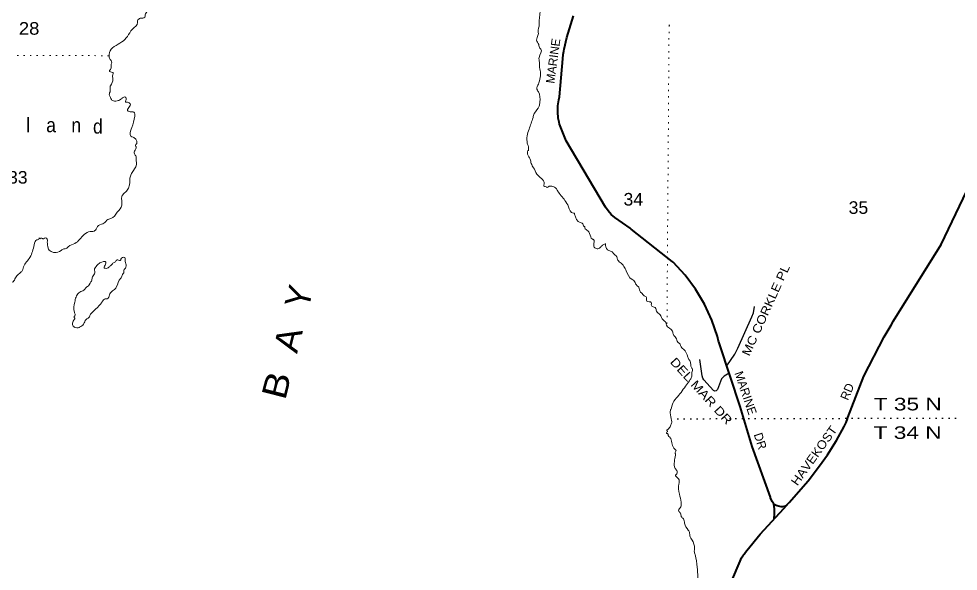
# Model space of a CAD drawing. Header units: feet. Extents: x -493433 to -244333, y 184684 to 373072.
# Drawn here: x -414345 to -401257, y 357814 to 365512 of the extents above; entities that cross this region are included whole.
import ezdxf

# ---------------------------------------------------------------- set-up
doc = ezdxf.new("R2010")
doc.units = ezdxf.units.FT
doc.header["$LTSCALE"] = 60
doc.linetypes.add('DOTTED', pattern=[1.5, 0.3, -1.2])
for name, color, linetype, lineweight in [('26', 7, 'Continuous', 40), ('27', 7, 'Continuous', 13), ('29', 7, 'Continuous', 25), ('30', 7, 'Continuous', 13), ('39', 7, 'Continuous', 13), ('41', 7, 'Continuous', 13), ('6', 7, 'DOTTED', 25), ('7', 7, 'DOTTED', 13)]:
    doc.layers.add(name, color=color, linetype=linetype, lineweight=lineweight)
doc.layers.add('42', color=7, linetype='Continuous')

msp = doc.modelspace()

# ---------------------------------------------------------------- linework, layer by layer
at = {"layer": '26'}
for p, q in [((-403825.89, 358751.54), (-403826.75, 358752.17)), ((-403824.28, 358749.74), (-403825.89, 358751.54)), ((-403819.21, 358746.71), (-403821.89, 358749.7)), ((-403665.44, 358719.56), (-403613.86, 358772.03)), ((-403687.28, 358688.35), (-403648.23, 358731.33)), ((-403667.35, 358717.62), (-403665.44, 358719.56))]:
    msp.add_line(p, q, dxfattribs=at)
for points in [[(-402795.92, 359956.26), (-402795.7, 359957.04), (-402570.51, 360531.88), (-402286.47, 361080.02), (-402189, 361240.31), (-402158.19, 361301.37), (-401492.62, 362364.47), (-401138.51, 363112.41), (-400624.79, 364183.28), (-399967.92, 365325), (-399948.2, 366663.07)], [(-405825.94, 362592.29), (-406041.59, 362741.52), (-406090.87, 362786.31), (-406135.2, 362836), (-406173.28, 362888.81), (-406719, 363812.6), (-406802.91, 364019.85), (-406813.1, 364045.02), (-406817.69, 364069.85), (-406828.59, 364128.89), (-406835.23, 364214.1), (-406832.94, 364299.53), (-406821.73, 364384.26), (-406812.9, 364425.71), (-406767.35, 364955.55), (-406761.93, 365015.17), (-406757.95, 365036.55), (-406753.22, 365061.91), (-406747.64, 365086.55), (-406710.62, 365249.95), (-406618.19, 365550.42)], [(-405229.02, 362119.08), (-405244.26, 362131.3), (-405813.04, 362580.68), (-405825.94, 362592.28)], [(-403825.89, 358751.54), (-403830.91, 358757.19), (-403841.26, 358770.99), (-403850.12, 358785.8), (-403853.94, 358794.03), (-403870.73, 358838.18), (-403872.83, 358844.03), (-404127.34, 359553.82), (-404292.74, 360111.32), (-404579.58, 360969.85), (-404587.92, 360994.81), (-404594.48, 361019.85), (-404610.98, 361082.77), (-404689.66, 361313.73), (-404792.04, 361535.2), (-404917.02, 361744.75), (-405063.21, 361940.09), (-405229.03, 362119.08)], [(-402820.3, 359887.04), (-402801.43, 359936.42), (-402794.74, 359958.89)], [(-403613.86, 358772.03), (-403347.61, 359074.23), (-403190.68, 359284.35), (-403079, 359434.61), (-402950.65, 359637.62), (-402847.62, 359832.9), (-402820.32, 359887.04)], [(-403816.58, 358743.78), (-403819.21, 358746.71), (-403825.89, 358751.54)], [(-403820.72, 358543.83), (-403820.5, 358545.4), (-403814.64, 358613.18), (-403815.91, 358681.2), (-403824.27, 358748.72)], [(-403665.44, 358719.56), (-403668.21, 358718.74), (-403686.47, 358714.83), (-403705.04, 358712.85), (-403723.72, 358712.82), (-403742.3, 358714.74), (-403760.58, 358718.59), (-403778.35, 358724.34), (-403795.43, 358731.91), (-403811.62, 358741.22), (-403819.21, 358746.71)], [(-403665.44, 358719.56), (-403659.87, 358721.21), (-403613.86, 358772.03)], [(-404415.55, 357669.52), (-404296.85, 357954.32), (-404274.13, 358000.55), (-404246.71, 358044.14), (-404239.7, 358053.21), (-404220.55, 358078), (-404200.13, 358103.21), (-404015.24, 358331.44), (-403686.67, 358689.19)]]:
    msp.add_lwpolyline(points, dxfattribs=at)
at = {"layer": '29'}
for points in [[(-404481.39, 360675.96), (-404370.03, 360838.26), (-404329.13, 360920.74), (-404130.7, 361356.72), (-404109.23, 361415.51), (-404096.83, 361503.08)], [(-404446.55, 360571.67), (-404517.73, 360531.18), (-404538.5, 360515.01), (-404553.68, 360495.12), (-404612.36, 360344.15), (-404630.82, 360327.99), (-404646.34, 360323.29), (-404667.75, 360332.61), (-404712.25, 360384.35), (-404799.3, 360480.38), (-404815.45, 360503.47), (-404825.62, 360534.4), (-404855.39, 360765.93)]]:
    msp.add_lwpolyline(points, dxfattribs=at)
at = {"layer": '39'}
msp.add_line((-407095.91, 365407.02), (-407102.76, 365379.57), dxfattribs=at)
for points in [[(-409633.07, 367445.49), (-409607.43, 367451.64), (-409546.97, 367448.05), (-409495.3, 367416.42), (-409363.47, 367362.53), (-409264.22, 367297.36), (-409204.99, 367245.34), (-409046.48, 367130.19), (-408998.68, 367104.72), (-408870.52, 366986.3), (-408820.97, 366950.69), (-408798.74, 366952.14), (-408768.74, 366941.27), (-408741.27, 366910.27), (-408669.7, 366868.03), (-408657.75, 366861.66), (-408604.37, 366817.88), (-408558.55, 366794.47), (-408513.19, 366752.92), (-408413.22, 366716), (-408383.69, 366686.96), (-408376.39, 366656.49), (-408296.63, 366618.08), (-408267.42, 366576.94), (-408243.67, 366558.15), (-408087.79, 366497.58), (-408056.19, 366470.5), (-408038.76, 366441.79), (-407983.12, 366408.04), (-407919.91, 366353.9), (-407862.09, 366326.15), (-407846.16, 366317.67), (-407766.67, 366269.16), (-407695.75, 366200.69), (-407606.79, 366127.72), (-407565.89, 366070.12), (-407516.44, 366030.47), (-407436.69, 365992.06), (-407371.21, 365947.96), (-407307.14, 365928.12), (-407240.16, 365863.8), (-407206.79, 365826.58), (-407119.71, 365759.72), (-407102.73, 365712.83), (-407093.11, 365694.41), (-407083.88, 365581.11), (-407094.11, 365496.57), (-407096.85, 365468.37), (-407094.21, 365413.79), (-407096.44, 365405.74)], [(-412441.29, 365842.74), (-412484.2, 365821.64), (-412530.64, 365820.83), (-412559.13, 365811.47), (-412581.99, 365785.81), (-412588.45, 365769.83), (-412554.04, 365694.23), (-412548.66, 365667.84), (-412553.67, 365629.61), (-412562.3, 365607.62), (-412579.11, 365581.81), (-412590.37, 365535.66), (-412618.97, 365522.27), (-412653.36, 365519.12), (-412671.81, 365507.48), (-412692.59, 365483.79), (-412691.2, 365459.53), (-412762.13, 365368.49), (-412831.35, 365265.29), (-412909.99, 365188.58), (-413081.25, 365041.59), (-413083.67, 365025.5), (-413079.27, 364960.77), (-413050.6, 364897.44), (-413057.17, 364877.42), (-413059.54, 364863.35), (-413060.78, 364814.92), (-413079.75, 364783.1), (-413065.94, 364770.63), (-413039.87, 364763.91), (-413029.88, 364759.6), (-413036.66, 364731.51), (-413034.12, 364672.9), (-413066.77, 364578.84), (-413073.23, 364562.86), (-413070.59, 364508.28), (-413084.18, 364450.07), (-413068.92, 364415.35), (-413055.51, 364386.74), (-413013.68, 364365.46), (-412975.26, 364368.51), (-412926.34, 364387.43), (-412920.14, 364393.33), (-412891.29, 364416.81), (-412868.94, 364422.29), (-412849.34, 364399.57), (-412860.55, 364355.45), (-412816.39, 364346.23), (-412790.94, 364315.28), (-412822.53, 364263.6), (-412829.39, 364231.47), (-412809.53, 364218.85), (-412753.16, 364213.35), (-412735.27, 364202.79), (-412731.39, 364196.64), (-412730.45, 364154.2), (-412768.8, 363995.7), (-412791.48, 363897.35), (-412783.93, 363876.97), (-412752.02, 363862), (-412716.43, 363832.81), (-412704.79, 363814.34), (-412701.73, 363775.9), (-412718.74, 363742.01), (-412711.09, 363725.66), (-412715.84, 363697.52), (-412737.44, 363641.55), (-412716.23, 363602.64), (-412709.76, 363539.88), (-412708.05, 363527.72), (-412707.27, 363479.24), (-412766.55, 363369.73), (-412790.02, 363319.87), (-412803.18, 363199.06), (-412812.07, 363166.99), (-412843.76, 363111.27), (-412897.59, 363058.15), (-412908.23, 363036.22), (-412909.35, 362913.09), (-412972.37, 362815.79), (-413061.41, 362727.24), (-413116.42, 362706.46), (-413126.86, 362692.59), (-413174.22, 362655.46), (-413247.81, 362619), (-413266.98, 362579.12), (-413273.19, 362573.21), (-413283.58, 362561.37), (-413348.52, 362546.9), (-413498.62, 362437.73), (-413562.64, 362380.83), (-413656.64, 362334.81), (-413683.52, 362309.26), (-413717.91, 362306.1), (-413756.85, 362282.89), (-413848.42, 362252.96), (-413894.45, 362268.28)], [(-407102.53, 365380.57), (-407107.33, 365363.22), (-407106.8, 365304.66), (-407122.36, 365248.52), (-407131.31, 365214.43), (-407100.58, 365153.06), (-407085.78, 365100.19), (-407071.92, 365089.73), (-407097.09, 364973.27), (-407090.72, 364906.48), (-407090.6, 364831.77), (-407076.47, 364752.66), (-407076.73, 364742.57), (-407089.28, 364645.99), (-407112.95, 364588.04), (-407128.26, 364542), (-407105.29, 364492.95), (-407084.63, 364353.1), (-407096.21, 364294.84), (-407163.48, 364189.58), (-407181, 364135.52), (-407235.58, 363973.39), (-407262.15, 363881.21), (-407260.74, 363778.2), (-407242.58, 363698.98), (-407243.24, 363672.75), (-407245.1, 363678.85), (-407257.72, 363658.99), (-407258.29, 363636.8), (-407256.58, 363624.64), (-407219.95, 363557.07), (-407205.42, 363494.09), (-407172.57, 363436.71), (-407128.4, 363348.74), (-407063.38, 363286.48), (-407026.96, 363210.83), (-407029.75, 363180.62), (-406987.77, 363165.39), (-406981.81, 363161.21), (-406965.42, 363170.87), (-406918.83, 363177.74), (-406868.88, 363158.28), (-406843.48, 363125.31), (-406837.68, 363115.06), (-406736.16, 362981.19), (-406685.92, 362893.07), (-406617.6, 362802.46), (-406603.58, 362798.06), (-406603.79, 362789.99)], [(-406603.79, 362789.99), (-406522.02, 362672.77), (-406495.96, 362666.05), (-406468.9, 362618.91), (-406460.88, 362616.68), (-406457.27, 362600.43), (-406417.96, 362559.03), (-406375.8, 362471.12), (-406358.31, 362444.41), (-406346.31, 362440.07), (-406336.34, 362435.77), (-406334.31, 362356.98), (-406311.19, 362313.97), (-406287.14, 362307.29), (-406244.32, 362324.35), (-406211.23, 362355.8), (-406174.36, 362377.05), (-406172.3, 362379.02)], [(-413894.45, 362268.28), (-413922.18, 362289.19), (-413935.57, 362317.8), (-413947.59, 362400.89), (-413947.33, 362410.98), (-413948.63, 362439.28), (-413974.38, 362458.12), (-414000.91, 362446.69), (-414037.06, 362453.68), (-414061.41, 362448.26), (-414057.07, 362460.26), (-414069.74, 362438.38), (-414094.14, 362430.93), (-414130.17, 362363.22), (-414154.72, 362270.98), (-414189.15, 362187.07), (-414277.24, 362056.1), (-414288.35, 362016), (-414311.35, 361984.29), (-414362.9, 361941.21), (-414398.52, 361889.64), (-414400.69, 361883.64), (-414436.1, 361840.14), (-414472.81, 361824.94), (-414586.48, 361799.62), (-414637.15, 361790.83), (-414688.18, 361767.92), (-414730.44, 361773.06), (-414766.89, 361767.94), (-414823, 361783.53), (-414860.86, 361802.68), (-414909.06, 361812), (-415001.01, 361846.69), (-415011.09, 361846.94), (-415134.78, 361823.9), (-415173.05, 361826.91), (-415192.96, 361837.52), (-415207.18, 361833.85), (-415306.62, 361812.2), (-415441.54, 361823.77), (-415546.47, 361824.46), (-415595.12, 361815.62), (-415622.7, 361842.58), (-415702.69, 361870.9), (-415767.8, 361850.37), (-415795.73, 361863.21), (-415815.94, 361861.72), (-415842.73, 361840.2), (-415857.05, 361832.5), (-415909.8, 361821.75), (-415975.79, 361845.67), (-416048.44, 361845.53), (-416271.06, 361821), (-416479.46, 361800.14), (-416522.26, 361783.08), (-416587.93, 361740.36), (-416640.72, 361727.6), (-416743.38, 361738.33), (-416781.6, 361743.36), (-416826.96, 361784.91), (-416936.39, 361846.29), (-416956.1, 361864.97), (-417002.66, 361938.86), (-417072.32, 361977.01), (-417072.17, 361983.06), (-417093.99, 361997.76), (-417130.3, 361998.7), (-417143.18, 362047.49), (-417187.29, 362058.72), (-417277.02, 362101.42), (-417299.42, 362093.93), (-417347.51, 362107.28), (-417511.1, 362182.18), (-417542.44, 362219.33), (-417544.15, 362231.49), (-417541.26, 362265.74), (-417593.34, 362281.22), (-417592.78, 362303.41), (-417612.48, 362322.1), (-417633.42, 362292.35), (-417645.73, 362284.59), (-417680.12, 362281.44), (-417843.65, 362358.36), (-417895.72, 362373.84), (-417943.05, 362417.46), (-417940.57, 362435.57), (-417948.29, 362449.9), (-417976.82, 362438.53), (-418003.15, 362435.17), (-418051.03, 362456.6), (-418074.06, 362503.63), (-418107.52, 362536.8), (-418168.92, 362582.8), (-418233.1, 362598.6), (-418266.97, 362615.63), (-418272.87, 362621.84), (-418322.73, 362645.34)], [(-406172.3, 362379.02), (-406170.89, 362354.76), (-406122.33, 362280.81), (-406078.37, 362263.52), (-406062.7, 362244.93), (-406013.57, 362193.18), (-406000.53, 362150.45), (-405951.19, 362106.77), (-405904.33, 362044.98), (-405885.29, 362000.06), (-405801.55, 361880.79), (-405777.71, 361866.04), (-405740.94, 361804.51), (-405707.47, 361771.34), (-405684.97, 361704.13), (-405669.15, 361691.6), (-405631.85, 361650.25), (-405600.1, 361629.24), (-405595.34, 361578.64), (-405533.28, 361558.85), (-405532.35, 361516.43), (-405478.61, 361486.77), (-405459.67, 361437.83), (-405410.49, 361388.09), (-405369.94, 361316.37), (-405328.52, 361278.95), (-405321.38, 361242.43), (-405236.77, 361157.45), (-405225.9, 361108.72), (-405190.62, 361067.42), (-405163.99, 361004.14), (-405144.18, 360989.49), (-405107.39, 360927.96), (-405085.68, 360909.23), (-405021.9, 360798.54), (-405014.45, 360774.12), (-404993.1, 360741.26), (-404973.17, 360651.91), (-404963.45, 360637.52), (-404966.85, 360583.09), (-404970.16, 360532.71), (-404989.55, 360484.76), (-405041.86, 360411.42), (-405167.19, 360245.07), (-405229.81, 360163.92), (-405262.58, 360065.84), (-405266.87, 360055.86), (-405269.81, 360019.59), (-405250.3, 359914.09), (-405248.96, 359887.81), (-405264.26, 359841.77), (-405301.9, 359790.25), (-405318.44, 359774.54), (-405306.59, 359764.13), (-405323.4, 359738.32), (-405305.4, 359731.8), (-405297.95, 359707.38), (-405276.44, 359680.57), (-405262.78, 359662.05), (-405206.04, 359513.19), (-405188.35, 359494.55), (-405199.41, 359456.49), (-405193.72, 359442.2), (-405196.04, 359430.15), (-405210.41, 359341.68), (-405200.73, 359246.54), (-405173.52, 359205.46), (-405184.69, 359163.34), (-405195.07, 359151.51), (-405167.77, 359114.45), (-405143.04, 359055.26), (-405149.71, 359031.2), (-405141.21, 358889.66), (-405117.83, 358778), (-405123.56, 358711.53), (-405153.08, 358661.82), (-405133.74, 358629.01), (-405127.84, 358622.8), (-405114.91, 358576.04), (-405085.43, 358544.98), (-405068.87, 358481.96), (-405018.8, 358387.79), (-405009.03, 358375.42), (-404994.64, 358306.4), (-404965.83, 358249.12), (-404930.45, 358133.12), (-404933.5, 358092.82), (-404922.58, 358046.11), (-404894.79, 357869.74), (-404886.08, 357736.25), (-404886.55, 357718.09), (-404867.7, 357586.37), (-404874.78, 357546.18), (-404885.47, 357443.49), (-404908.99, 357391.61), (-404927.46, 357379.98), (-405021.2, 357344.05)], [(-413562.09, 361211.8), (-413585.93, 361226.55), (-413592.51, 361285.28), (-413579.69, 361313.21), (-413564.81, 361343.11), (-413570.81, 361345.29), (-413561.71, 361385.43), (-413570.87, 361422.01), (-413565.22, 361565.21), (-413547.34, 361633.4), (-413509.55, 361690.96), (-413480.79, 361710.41), (-413427.59, 361739.32), (-413398.43, 361774.91), (-413375.88, 361788.46), (-413356.91, 361820.27), (-413352.68, 361828.24), (-413329.52, 361865.99), (-413318.15, 361916.18), (-413284.5, 361969.82), (-413291.59, 362008.36), (-413255.61, 362074.06), (-413214.35, 362109.34), (-413131.3, 362121.32), (-413136.11, 362091.16), (-413150.94, 362063.28), (-413157.5, 362043.25), (-413141.58, 362034.76), (-413090.75, 362049.6), (-413059.78, 362077.07), (-413049.43, 362086.89), (-413032.84, 362104.63), (-412997.99, 362125.94), (-412975.09, 362153.61), (-412967.06, 362151.39), (-412926.79, 362148.32), (-412922.39, 362162.35), (-412901.61, 362186.04), (-412869.28, 362187.21), (-412864.16, 362150.74), (-412849.77, 362081.72), (-412867.34, 362025.65), (-412881.97, 362005.84), (-412882.79, 361973.55), (-412901.61, 361947.79), (-412918.93, 361901.8), (-412925.13, 361895.91), (-412986.85, 361770.3), (-413024.24, 361728.87), (-413050.91, 361711.39), (-413080.32, 361665.72), (-413112.01, 361610.01), (-413152.46, 361607.01), (-413175.3, 361581.36), (-413202.55, 361541.68), (-413302.02, 361439.27), (-413354.04, 361378.03), (-413358.54, 361359.98), (-413407.96, 361320.88), (-413441.87, 361257.14), (-413464.67, 361233.5), (-413497.4, 361216.18), (-413503.55, 361212.31), (-413576.16, 361214.19)]]:
    msp.add_spline(points, degree=3, dxfattribs=at)
at = {"layer": '6'}
for p, q in [((-404615.21, 359935.42), (-405233.65, 359933.85)), ((-401285.57, 359943.9), (-404444.41, 359935.86))]:
    msp.add_line(p, q, dxfattribs=at)
at = {"layer": '7'}
for p, q in [((-405285.38, 365421.09), (-405314.98, 361232.97)), ((-405288.73, 365421.1), (-405276.55, 365420.88)), ((-415898.42, 365005.96), (-413083, 364997.1))]:
    msp.add_line(p, q, dxfattribs=at)

# ---------------------------------------------------------------- texts
at = {"layer": '27'}
for s, rotation, p in [('MARINE', 82.233, (-406884.14, 364604.12)), ('MARINE', 288.671, (-404376.19, 360575.83)), ('RD', 67.246, (-402792.94, 360185.85)), ('DR', 287.671, (-404107.26, 359720.1))]:
    msp.add_text(s, height=121, rotation=rotation, dxfattribs=at).set_placement(p)
at = {"layer": '27', "width": 1.1}
msp.add_text('HAVEKOST', height=121, rotation=54.491, dxfattribs=at).set_placement((-403497.68, 358995.36))
at = {"layer": '30'}
for s, rotation, width, p in [('MC CORKLE PL', 65.528, 1.15, (-404167.59, 360802.61)), ('DEL MAR DR', 312.192, 1.2, (-405279.47, 360724.42))]:
    msp.add_text(s, height=120, rotation=rotation, dxfattribs=dict(at, width=width)).set_placement(p)
at = {"layer": '41'}
msp.add_text('Y', height=343, rotation=75.765, dxfattribs=at).set_placement((-410314.49, 361447.17))
for s, rotation, width, p in [('A', 75.763, 1.1, (-410469.23, 360837.28)), ('B', 75.767, 1.2, (-410634.58, 360185.52))]:
    msp.add_text(s, height=343, rotation=rotation, dxfattribs=dict(at, width=width)).set_placement(p)
at = {"layer": '42'}
msp.add_text('l', height=201.7, rotation=359.819, dxfattribs=at).set_placement((-414244.33, 363931.5))
at = {"layer": '42', "width": 0.9}
for s, p in [('d', (-413311.01, 363911.82)), ('a', (-413963.15, 363930.6)), ('n', (-413612.08, 363929.5))]:
    msp.add_text(s, height=201.7, rotation=359.819, dxfattribs=at).set_placement(p)
at = {"layer": '6', "width": 1.35}
for s, p in [('T 35 N', (-402434.14, 360053.95)), ('T 34 N', (-402435.83, 359656.95))]:
    msp.add_text(s, height=175, rotation=0.146, dxfattribs=at).set_placement(p)
at = {"layer": '7'}
for s, width, p in [('28', 1.1, (-414344.21, 365289.87)), ('33', 1.05, (-414495.53, 363215.3)), ('34', 1.05, (-405920.31, 362909.84)), ('35', 1.05, (-402784.12, 362793.8))]:
    msp.add_text(s, height=175, dxfattribs=dict(at, width=width)).set_placement(p)

doc.saveas('drawing.dxf')
